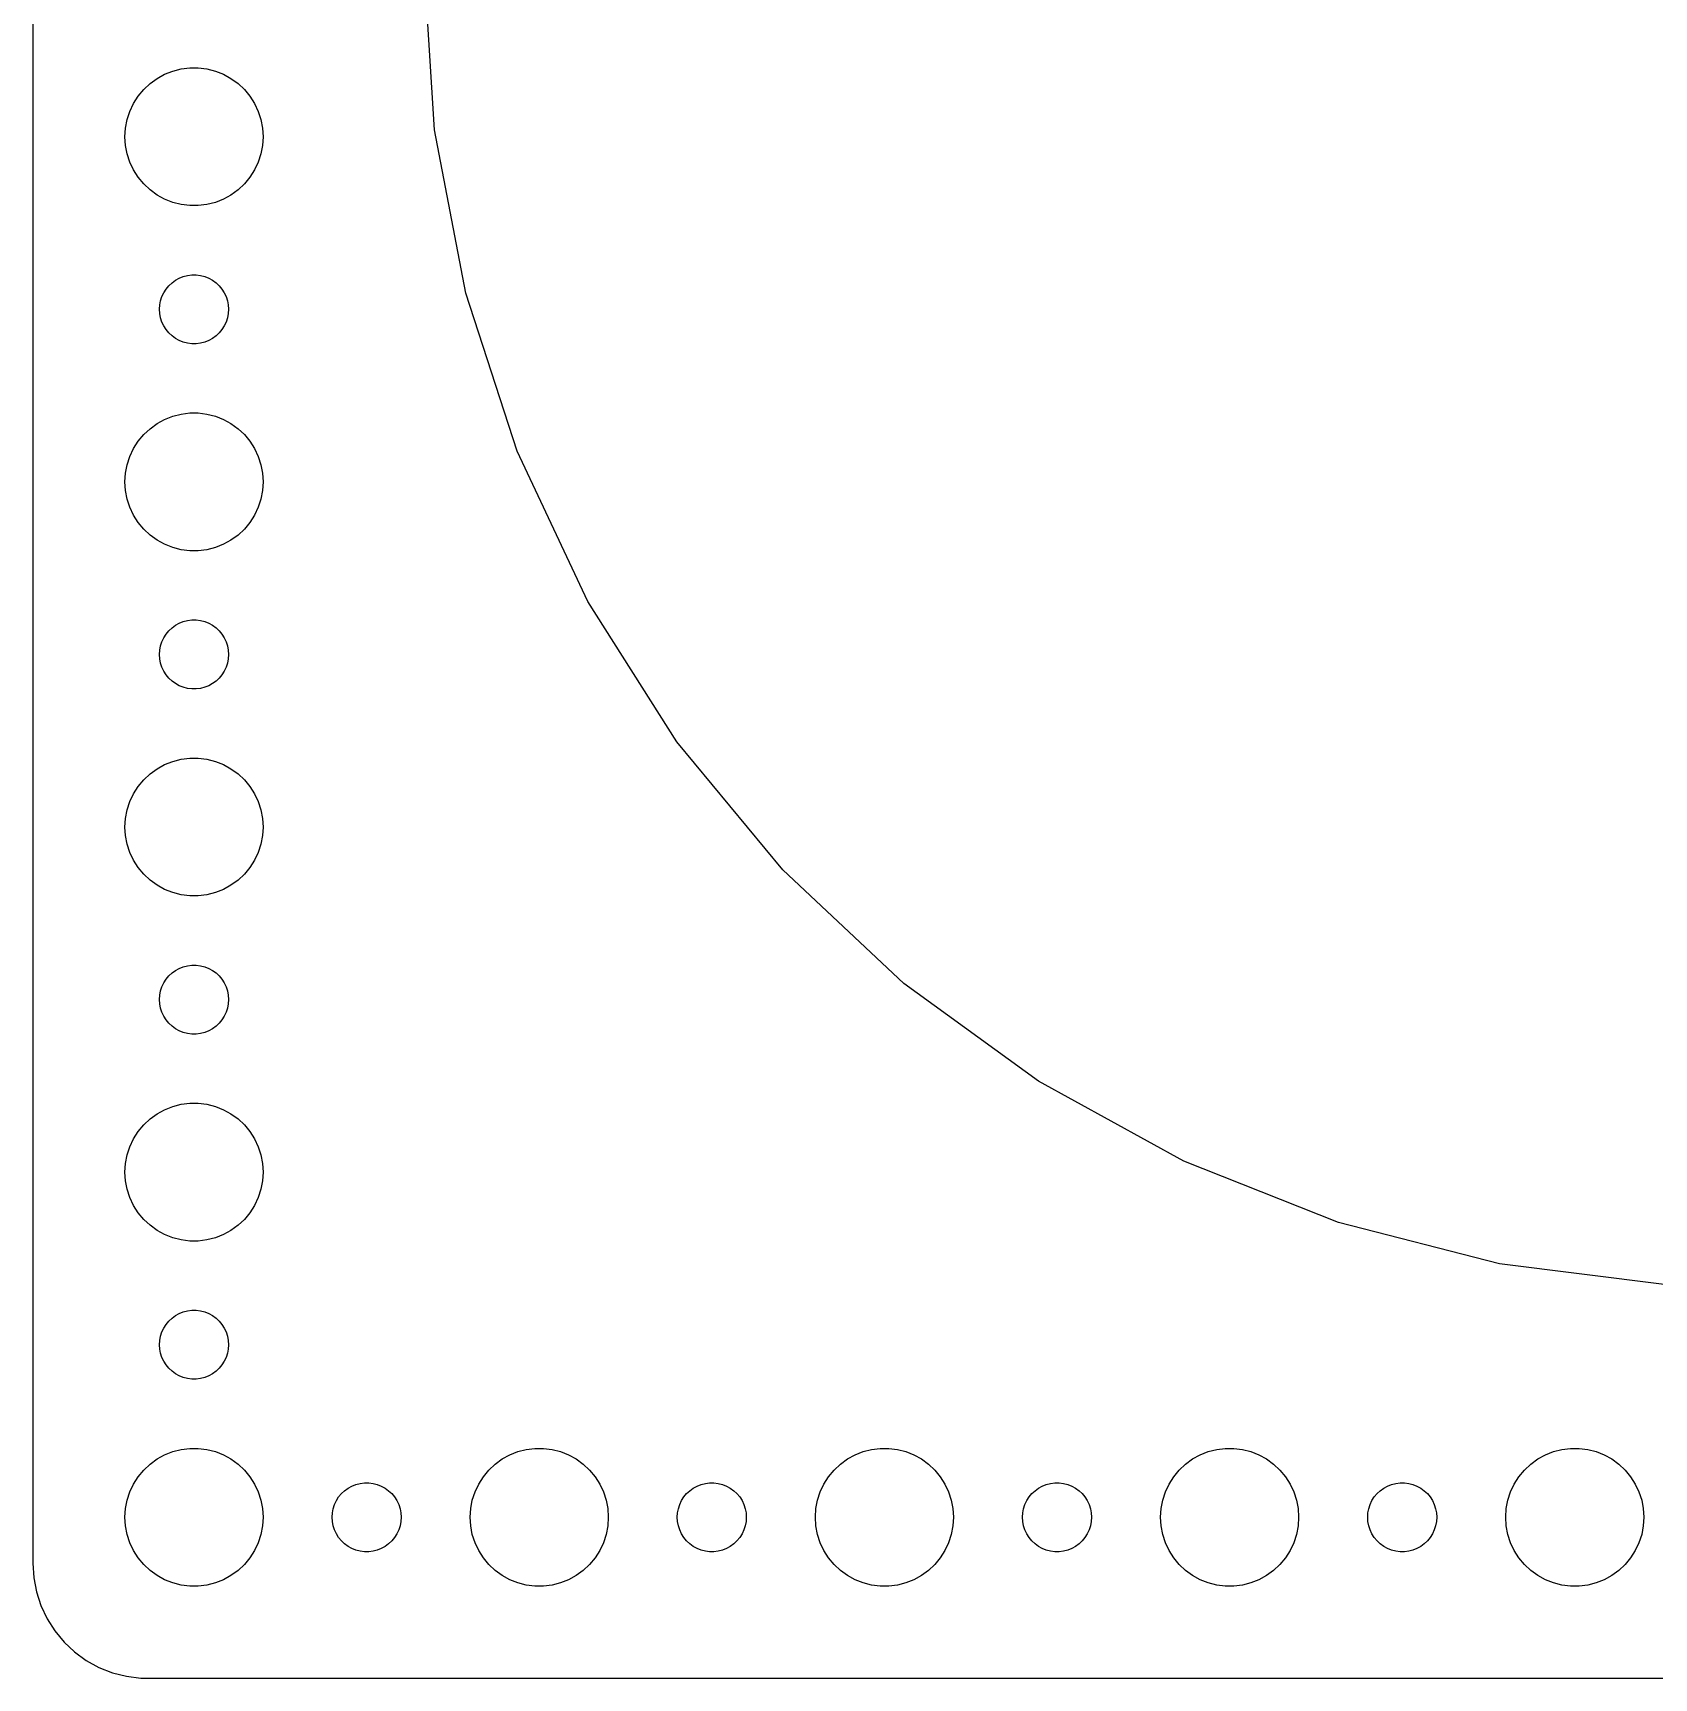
# Model space of a CAD drawing. Header units: metres. Extents: x -194 to 194, y -74 to 74.
# Drawn here: x -194.5 to -124.1, y -74.5 to -3 of the extents above; entities that cross this region are included whole.
import ezdxf

# ---------------------------------------------------------------- set-up
doc = ezdxf.new("R2010")
doc.units = ezdxf.units.M

msp = doc.modelspace()

# ---------------------------------------------------------------- linework, layer by layer
for p, q in [((-194.5, 69.5), (-194.5, -69.5)), ((-177.047, -7.20665), (-177.5, 0)), ((-189.412, -5.18845), (-189.107, -4.96701)), ((-189.107, -4.96701), (-188.777, -4.78551)), ((-188.777, -4.78551), (-188.427, -4.64682)), ((-188.427, -4.64682), (-188.062, -4.55313)), ((-188.062, -4.55313), (-187.688, -4.50591)), ((-187.688, -4.50591), (-187.312, -4.50591)), ((-187.312, -4.50591), (-186.938, -4.55313)), ((-186.938, -4.55313), (-186.573, -4.64682)), ((-186.573, -4.64682), (-186.223, -4.78551)), ((-186.223, -4.78551), (-185.893, -4.96701)), ((-185.893, -4.96701), (-185.588, -5.18845)), ((-189.927, -5.73663), (-189.687, -5.44635)), ((-189.687, -5.44635), (-189.412, -5.18845)), ((-185.588, -5.18845), (-185.313, -5.44635)), ((-185.313, -5.44635), (-185.073, -5.73663)), ((-190.406, -6.75392), (-190.289, -6.39561)), ((-190.289, -6.39561), (-190.129, -6.05473)), ((-190.129, -6.05473), (-189.927, -5.73663)), ((-185.073, -5.73663), (-184.871, -6.05473)), ((-184.871, -6.05473), (-184.711, -6.39561)), ((-184.711, -6.39561), (-184.594, -6.75392)), ((-190.5, -7.5), (-190.476, -7.12399)), ((-190.476, -7.12399), (-190.406, -6.75392)), ((-184.594, -6.75392), (-184.524, -7.12399)), ((-184.524, -7.12399), (-184.5, -7.5)), ((-190.476, -7.87599), (-190.5, -7.5)), ((-184.5, -7.5), (-184.524, -7.87599)), ((-175.694, -14.2997), (-177.047, -7.20665)), ((-190.406, -8.24606), (-190.476, -7.87599)), ((-190.289, -8.60437), (-190.406, -8.24606)), ((-184.594, -8.24606), (-184.711, -8.60437)), ((-184.524, -7.87599), (-184.594, -8.24606)), ((-190.129, -8.94525), (-190.289, -8.60437)), ((-189.927, -9.26335), (-190.129, -8.94525)), ((-189.687, -9.55363), (-189.927, -9.26335)), ((-185.073, -9.26335), (-185.313, -9.55363)), ((-184.871, -8.94525), (-185.073, -9.26335)), ((-184.711, -8.60437), (-184.871, -8.94525)), ((-189.412, -9.81154), (-189.687, -9.55363)), ((-189.107, -10.033), (-189.412, -9.81154)), ((-185.588, -9.81154), (-185.893, -10.033)), ((-185.313, -9.55363), (-185.588, -9.81154)), ((-188.777, -10.2145), (-189.107, -10.033)), ((-188.427, -10.3532), (-188.777, -10.2145)), ((-188.062, -10.4469), (-188.427, -10.3532)), ((-187.688, -10.4941), (-188.062, -10.4469)), ((-187.312, -10.4941), (-187.688, -10.4941)), ((-186.938, -10.4469), (-187.312, -10.4941)), ((-186.573, -10.3532), (-186.938, -10.4469)), ((-186.223, -10.2145), (-186.573, -10.3532)), ((-185.893, -10.033), (-186.223, -10.2145)), ((-188.139, -13.6427), (-187.964, -13.5734)), ((-187.964, -13.5734), (-187.781, -13.5266)), ((-187.781, -13.5266), (-187.594, -13.5029)), ((-187.594, -13.5029), (-187.406, -13.5029)), ((-187.406, -13.5029), (-187.219, -13.5266)), ((-187.219, -13.5266), (-187.036, -13.5734)), ((-187.036, -13.5734), (-186.861, -13.6427)), ((-188.895, -14.4478), (-188.814, -14.2774)), ((-188.814, -14.2774), (-188.714, -14.1183)), ((-188.714, -14.1183), (-188.593, -13.9732)), ((-188.593, -13.9732), (-188.456, -13.8442)), ((-188.456, -13.8442), (-188.304, -13.7335)), ((-188.304, -13.7335), (-188.139, -13.6427)), ((-186.861, -13.6427), (-186.696, -13.7335)), ((-186.696, -13.7335), (-186.544, -13.8442)), ((-186.544, -13.8442), (-186.407, -13.9732)), ((-186.407, -13.9732), (-186.286, -14.1183)), ((-186.286, -14.1183), (-186.186, -14.2774)), ((-186.186, -14.2774), (-186.105, -14.4478)), ((-173.462, -21.1672), (-175.694, -14.2997)), ((-189, -15), (-188.988, -14.812)), ((-188.988, -15.188), (-189, -15)), ((-188.988, -14.812), (-188.953, -14.627)), ((-188.953, -14.627), (-188.895, -14.4478)), ((-186.105, -14.4478), (-186.047, -14.627)), ((-186.047, -14.627), (-186.012, -14.812)), ((-186.012, -14.812), (-186, -15)), ((-186, -15), (-186.012, -15.188)), ((-188.953, -15.373), (-188.988, -15.188)), ((-188.895, -15.5522), (-188.953, -15.373)), ((-188.814, -15.7226), (-188.895, -15.5522)), ((-188.714, -15.8817), (-188.814, -15.7226)), ((-186.186, -15.7226), (-186.286, -15.8817)), ((-186.105, -15.5522), (-186.186, -15.7226)), ((-186.047, -15.373), (-186.105, -15.5522)), ((-186.012, -15.188), (-186.047, -15.373)), ((-188.593, -16.0268), (-188.714, -15.8817)), ((-188.456, -16.1558), (-188.593, -16.0268)), ((-188.304, -16.2665), (-188.456, -16.1558)), ((-188.139, -16.3572), (-188.304, -16.2665)), ((-187.964, -16.4266), (-188.139, -16.3572)), ((-187.781, -16.4734), (-187.964, -16.4266)), ((-187.036, -16.4266), (-187.219, -16.4734)), ((-186.861, -16.3572), (-187.036, -16.4266)), ((-186.696, -16.2665), (-186.861, -16.3572)), ((-186.544, -16.1558), (-186.696, -16.2665)), ((-186.407, -16.0268), (-186.544, -16.1558)), ((-186.286, -15.8817), (-186.407, -16.0268)), ((-187.594, -16.497), (-187.781, -16.4734)), ((-187.406, -16.497), (-187.594, -16.497)), ((-187.219, -16.4734), (-187.406, -16.497)), ((-189.412, -20.1884), (-189.107, -19.967)), ((-189.107, -19.967), (-188.777, -19.7855)), ((-188.777, -19.7855), (-188.427, -19.6468)), ((-188.427, -19.6468), (-188.062, -19.5531)), ((-188.062, -19.5531), (-187.688, -19.5059)), ((-187.688, -19.5059), (-187.312, -19.5059)), ((-187.312, -19.5059), (-186.938, -19.5531)), ((-186.938, -19.5531), (-186.573, -19.6468)), ((-186.573, -19.6468), (-186.223, -19.7855)), ((-186.223, -19.7855), (-185.893, -19.967)), ((-185.893, -19.967), (-185.588, -20.1884)), ((-189.927, -20.7366), (-189.687, -20.4464)), ((-189.687, -20.4464), (-189.412, -20.1884)), ((-185.588, -20.1884), (-185.313, -20.4464)), ((-185.313, -20.4464), (-185.073, -20.7366)), ((-190.406, -21.7539), (-190.289, -21.3956)), ((-190.289, -21.3956), (-190.129, -21.0547)), ((-190.129, -21.0547), (-189.927, -20.7366)), ((-185.073, -20.7366), (-184.871, -21.0547)), ((-184.871, -21.0547), (-184.711, -21.3956)), ((-184.711, -21.3956), (-184.594, -21.7539)), ((-170.388, -27.7008), (-173.462, -21.1672)), ((-190.5, -22.5), (-190.476, -22.124)), ((-190.476, -22.124), (-190.406, -21.7539)), ((-184.594, -21.7539), (-184.524, -22.124)), ((-184.524, -22.124), (-184.5, -22.5)), ((-190.476, -22.876), (-190.5, -22.5)), ((-190.406, -23.2461), (-190.476, -22.876)), ((-184.524, -22.876), (-184.594, -23.2461)), ((-184.5, -22.5), (-184.524, -22.876)), ((-190.289, -23.6044), (-190.406, -23.2461)), ((-184.594, -23.2461), (-184.711, -23.6044)), ((-190.129, -23.9453), (-190.289, -23.6044)), ((-189.927, -24.2634), (-190.129, -23.9453)), ((-189.687, -24.5536), (-189.927, -24.2634)), ((-185.073, -24.2634), (-185.313, -24.5536)), ((-184.871, -23.9453), (-185.073, -24.2634)), ((-184.711, -23.6044), (-184.871, -23.9453)), ((-189.412, -24.8115), (-189.687, -24.5536)), ((-189.107, -25.033), (-189.412, -24.8115)), ((-185.588, -24.8115), (-185.893, -25.033)), ((-185.313, -24.5536), (-185.588, -24.8115)), ((-188.777, -25.2145), (-189.107, -25.033)), ((-188.427, -25.3532), (-188.777, -25.2145)), ((-188.062, -25.4469), (-188.427, -25.3532)), ((-187.688, -25.4941), (-188.062, -25.4469)), ((-187.312, -25.4941), (-187.688, -25.4941)), ((-186.938, -25.4469), (-187.312, -25.4941)), ((-186.573, -25.3532), (-186.938, -25.4469)), ((-186.223, -25.2145), (-186.573, -25.3532)), ((-185.893, -25.033), (-186.223, -25.2145)), ((-166.518, -33.7977), (-170.388, -27.7008)), ((-188.139, -28.6427), (-187.964, -28.5734)), ((-187.964, -28.5734), (-187.781, -28.5266)), ((-187.781, -28.5266), (-187.594, -28.503)), ((-187.594, -28.503), (-187.406, -28.503)), ((-187.406, -28.503), (-187.219, -28.5266)), ((-187.219, -28.5266), (-187.036, -28.5734)), ((-187.036, -28.5734), (-186.861, -28.6427)), ((-188.895, -29.4478), (-188.814, -29.2774)), ((-188.814, -29.2774), (-188.714, -29.1183)), ((-188.714, -29.1183), (-188.593, -28.9732)), ((-188.593, -28.9732), (-188.456, -28.8442)), ((-188.456, -28.8442), (-188.304, -28.7335)), ((-188.304, -28.7335), (-188.139, -28.6427)), ((-186.861, -28.6427), (-186.696, -28.7335)), ((-186.696, -28.7335), (-186.544, -28.8442)), ((-186.544, -28.8442), (-186.407, -28.9732)), ((-186.407, -28.9732), (-186.286, -29.1183)), ((-186.286, -29.1183), (-186.186, -29.2774)), ((-186.186, -29.2774), (-186.105, -29.4478)), ((-189, -30), (-188.988, -29.812)), ((-188.988, -30.188), (-189, -30)), ((-188.988, -29.812), (-188.953, -29.627)), ((-188.953, -29.627), (-188.895, -29.4478)), ((-186.105, -29.4478), (-186.047, -29.627)), ((-186.047, -29.627), (-186.012, -29.812)), ((-186.012, -29.812), (-186, -30)), ((-186, -30), (-186.012, -30.188)), ((-188.953, -30.373), (-188.988, -30.188)), ((-188.895, -30.5522), (-188.953, -30.373)), ((-188.814, -30.7226), (-188.895, -30.5522)), ((-188.714, -30.8817), (-188.814, -30.7226)), ((-186.186, -30.7226), (-186.286, -30.8817)), ((-186.105, -30.5522), (-186.186, -30.7226)), ((-186.047, -30.373), (-186.105, -30.5522)), ((-186.012, -30.188), (-186.047, -30.373)), ((-188.593, -31.0268), (-188.714, -30.8817)), ((-188.456, -31.1558), (-188.593, -31.0268)), ((-188.304, -31.2665), (-188.456, -31.1558)), ((-188.139, -31.3572), (-188.304, -31.2665)), ((-187.964, -31.4266), (-188.139, -31.3572)), ((-187.781, -31.4734), (-187.964, -31.4266)), ((-187.036, -31.4266), (-187.219, -31.4734)), ((-186.861, -31.3572), (-187.036, -31.4266)), ((-186.696, -31.2665), (-186.861, -31.3572)), ((-186.544, -31.1558), (-186.696, -31.2665)), ((-186.407, -31.0268), (-186.544, -31.1558)), ((-186.286, -30.8817), (-186.407, -31.0268)), ((-187.594, -31.497), (-187.781, -31.4734)), ((-187.406, -31.497), (-187.594, -31.497)), ((-187.219, -31.4734), (-187.406, -31.497)), ((-161.916, -39.3615), (-166.518, -33.7977)), ((-189.412, -35.1885), (-189.107, -34.967)), ((-189.107, -34.967), (-188.777, -34.7855)), ((-188.777, -34.7855), (-188.427, -34.6468)), ((-188.427, -34.6468), (-188.062, -34.5531)), ((-188.062, -34.5531), (-187.688, -34.5059)), ((-187.688, -34.5059), (-187.312, -34.5059)), ((-187.312, -34.5059), (-186.938, -34.5531)), ((-186.938, -34.5531), (-186.573, -34.6468)), ((-186.573, -34.6468), (-186.223, -34.7855)), ((-186.223, -34.7855), (-185.893, -34.967)), ((-185.893, -34.967), (-185.588, -35.1885)), ((-190.129, -36.0547), (-189.927, -35.7366)), ((-189.927, -35.7366), (-189.687, -35.4464)), ((-189.687, -35.4464), (-189.412, -35.1885)), ((-185.588, -35.1885), (-185.313, -35.4464)), ((-185.313, -35.4464), (-185.073, -35.7366)), ((-185.073, -35.7366), (-184.871, -36.0547)), ((-190.406, -36.7539), (-190.289, -36.3956)), ((-190.289, -36.3956), (-190.129, -36.0547)), ((-184.871, -36.0547), (-184.711, -36.3956)), ((-184.711, -36.3956), (-184.594, -36.7539)), ((-190.5, -37.5), (-190.476, -37.124)), ((-190.476, -37.124), (-190.406, -36.7539)), ((-184.594, -36.7539), (-184.524, -37.124)), ((-184.524, -37.124), (-184.5, -37.5)), ((-190.476, -37.876), (-190.5, -37.5)), ((-190.406, -38.2461), (-190.476, -37.876)), ((-184.524, -37.876), (-184.594, -38.2461)), ((-184.5, -37.5), (-184.524, -37.876)), ((-190.289, -38.6044), (-190.406, -38.2461)), ((-190.129, -38.9453), (-190.289, -38.6044)), ((-184.711, -38.6044), (-184.871, -38.9453)), ((-184.594, -38.2461), (-184.711, -38.6044)), ((-189.927, -39.2634), (-190.129, -38.9453)), ((-189.687, -39.5536), (-189.927, -39.2634)), ((-185.073, -39.2634), (-185.313, -39.5536)), ((-184.871, -38.9453), (-185.073, -39.2634)), ((-189.412, -39.8115), (-189.687, -39.5536)), ((-189.107, -40.033), (-189.412, -39.8115)), ((-188.777, -40.2145), (-189.107, -40.033)), ((-185.893, -40.033), (-186.223, -40.2145)), ((-185.588, -39.8115), (-185.893, -40.033)), ((-185.313, -39.5536), (-185.588, -39.8115)), ((-156.652, -44.3045), (-161.916, -39.3615)), ((-188.427, -40.3532), (-188.777, -40.2145)), ((-188.062, -40.4469), (-188.427, -40.3532)), ((-187.688, -40.4941), (-188.062, -40.4469)), ((-187.312, -40.4941), (-187.688, -40.4941)), ((-186.938, -40.4469), (-187.312, -40.4941)), ((-186.573, -40.3532), (-186.938, -40.4469)), ((-186.223, -40.2145), (-186.573, -40.3532)), ((-188.139, -43.6428), (-187.964, -43.5734)), ((-187.964, -43.5734), (-187.781, -43.5266)), ((-187.781, -43.5266), (-187.594, -43.503)), ((-187.594, -43.503), (-187.406, -43.503)), ((-187.406, -43.503), (-187.219, -43.5266)), ((-187.219, -43.5266), (-187.036, -43.5734)), ((-187.036, -43.5734), (-186.861, -43.6428)), ((-188.895, -44.4478), (-188.814, -44.2774)), ((-188.814, -44.2774), (-188.714, -44.1183)), ((-188.714, -44.1183), (-188.593, -43.9732)), ((-188.593, -43.9732), (-188.456, -43.8442)), ((-188.456, -43.8442), (-188.304, -43.7335)), ((-188.304, -43.7335), (-188.139, -43.6428)), ((-186.861, -43.6428), (-186.696, -43.7335)), ((-186.696, -43.7335), (-186.544, -43.8442)), ((-186.544, -43.8442), (-186.407, -43.9732)), ((-186.407, -43.9732), (-186.286, -44.1183)), ((-186.286, -44.1183), (-186.186, -44.2774)), ((-186.186, -44.2774), (-186.105, -44.4478)), ((-150.81, -48.5488), (-156.652, -44.3045)), ((-189, -45), (-188.988, -44.812)), ((-188.988, -45.188), (-189, -45)), ((-188.988, -44.812), (-188.953, -44.627)), ((-188.953, -44.627), (-188.895, -44.4478)), ((-186.105, -44.4478), (-186.047, -44.627)), ((-186.047, -44.627), (-186.012, -44.812)), ((-186.012, -44.812), (-186, -45)), ((-186, -45), (-186.012, -45.188)), ((-188.953, -45.373), (-188.988, -45.188)), ((-188.895, -45.5522), (-188.953, -45.373)), ((-188.814, -45.7226), (-188.895, -45.5522)), ((-188.714, -45.8817), (-188.814, -45.7226)), ((-186.186, -45.7226), (-186.286, -45.8817)), ((-186.105, -45.5522), (-186.186, -45.7226)), ((-186.047, -45.373), (-186.105, -45.5522)), ((-186.012, -45.188), (-186.047, -45.373)), ((-188.593, -46.0268), (-188.714, -45.8817)), ((-188.456, -46.1558), (-188.593, -46.0268)), ((-188.304, -46.2665), (-188.456, -46.1558)), ((-188.139, -46.3572), (-188.304, -46.2665)), ((-187.964, -46.4266), (-188.139, -46.3572)), ((-187.781, -46.4734), (-187.964, -46.4266)), ((-187.594, -46.497), (-187.781, -46.4734)), ((-187.219, -46.4734), (-187.406, -46.497)), ((-187.036, -46.4266), (-187.219, -46.4734)), ((-186.861, -46.3572), (-187.036, -46.4266)), ((-186.696, -46.2665), (-186.861, -46.3572)), ((-186.544, -46.1558), (-186.696, -46.2665)), ((-186.407, -46.0268), (-186.544, -46.1558)), ((-186.286, -45.8817), (-186.407, -46.0268)), ((-187.406, -46.497), (-187.594, -46.497)), ((-144.482, -52.0276), (-150.81, -48.5488)), ((-189.412, -50.1885), (-189.107, -49.967)), ((-189.107, -49.967), (-188.777, -49.7855)), ((-188.777, -49.7855), (-188.427, -49.6468)), ((-188.427, -49.6468), (-188.062, -49.5531)), ((-188.062, -49.5531), (-187.688, -49.5059)), ((-187.688, -49.5059), (-187.312, -49.5059)), ((-187.312, -49.5059), (-186.938, -49.5531)), ((-186.938, -49.5531), (-186.573, -49.6468)), ((-186.573, -49.6468), (-186.223, -49.7855)), ((-186.223, -49.7855), (-185.893, -49.967)), ((-185.893, -49.967), (-185.588, -50.1885)), ((-190.129, -51.0547), (-189.927, -50.7366)), ((-189.927, -50.7366), (-189.687, -50.4464)), ((-189.687, -50.4464), (-189.412, -50.1885)), ((-185.588, -50.1885), (-185.313, -50.4464)), ((-185.313, -50.4464), (-185.073, -50.7366)), ((-185.073, -50.7366), (-184.871, -51.0547)), ((-190.406, -51.7539), (-190.289, -51.3956)), ((-190.289, -51.3956), (-190.129, -51.0547)), ((-184.871, -51.0547), (-184.711, -51.3956)), ((-184.711, -51.3956), (-184.594, -51.7539)), ((-190.5, -52.5), (-190.476, -52.124)), ((-190.476, -52.124), (-190.406, -51.7539)), ((-184.594, -51.7539), (-184.524, -52.124)), ((-184.524, -52.124), (-184.5, -52.5)), ((-137.768, -54.6857), (-144.482, -52.0276)), ((-190.476, -52.876), (-190.5, -52.5)), ((-190.406, -53.2461), (-190.476, -52.876)), ((-184.524, -52.876), (-184.594, -53.2461)), ((-184.5, -52.5), (-184.524, -52.876)), ((-190.289, -53.6044), (-190.406, -53.2461)), ((-190.129, -53.9453), (-190.289, -53.6044)), ((-184.711, -53.6044), (-184.871, -53.9453)), ((-184.594, -53.2461), (-184.711, -53.6044)), ((-189.927, -54.2634), (-190.129, -53.9453)), ((-189.687, -54.5536), (-189.927, -54.2634)), ((-185.073, -54.2634), (-185.313, -54.5536)), ((-184.871, -53.9453), (-185.073, -54.2634)), ((-189.412, -54.8115), (-189.687, -54.5536)), ((-189.107, -55.033), (-189.412, -54.8115)), ((-188.777, -55.2145), (-189.107, -55.033)), ((-185.893, -55.033), (-186.223, -55.2145)), ((-185.588, -54.8115), (-185.893, -55.033)), ((-185.313, -54.5536), (-185.588, -54.8115)), ((-130.774, -56.4815), (-137.768, -54.6857)), ((-188.427, -55.3532), (-188.777, -55.2145)), ((-188.062, -55.4469), (-188.427, -55.3532)), ((-187.688, -55.4941), (-188.062, -55.4469)), ((-187.312, -55.4941), (-187.688, -55.4941)), ((-186.938, -55.4469), (-187.312, -55.4941)), ((-186.573, -55.3532), (-186.938, -55.4469)), ((-186.223, -55.2145), (-186.573, -55.3532)), ((-123.61, -57.3865), (-130.774, -56.4815)), ((-188.139, -58.6428), (-187.964, -58.5734)), ((-187.964, -58.5734), (-187.781, -58.5266)), ((-187.781, -58.5266), (-187.594, -58.503)), ((-187.594, -58.503), (-187.406, -58.503)), ((-187.406, -58.503), (-187.219, -58.5266)), ((-187.219, -58.5266), (-187.036, -58.5734)), ((-187.036, -58.5734), (-186.861, -58.6428)), ((-188.895, -59.4478), (-188.814, -59.2774)), ((-188.814, -59.2774), (-188.714, -59.1183)), ((-188.714, -59.1183), (-188.593, -58.9732)), ((-188.593, -58.9732), (-188.456, -58.8442)), ((-188.456, -58.8442), (-188.304, -58.7335)), ((-188.304, -58.7335), (-188.139, -58.6428)), ((-186.861, -58.6428), (-186.696, -58.7335)), ((-186.696, -58.7335), (-186.544, -58.8442)), ((-186.544, -58.8442), (-186.407, -58.9732)), ((-186.407, -58.9732), (-186.286, -59.1183)), ((-186.286, -59.1183), (-186.186, -59.2774)), ((-186.186, -59.2774), (-186.105, -59.4478)), ((-189, -60), (-188.988, -59.812)), ((-188.988, -60.188), (-189, -60)), ((-188.988, -59.812), (-188.953, -59.627)), ((-188.953, -59.627), (-188.895, -59.4478)), ((-186.105, -59.4478), (-186.047, -59.627)), ((-186.047, -59.627), (-186.012, -59.812)), ((-186.012, -59.812), (-186, -60)), ((-186, -60), (-186.012, -60.188)), ((-188.953, -60.373), (-188.988, -60.188)), ((-188.895, -60.5522), (-188.953, -60.373)), ((-188.814, -60.7226), (-188.895, -60.5522)), ((-188.714, -60.8817), (-188.814, -60.7226)), ((-186.186, -60.7226), (-186.286, -60.8817)), ((-186.105, -60.5522), (-186.186, -60.7226)), ((-186.047, -60.373), (-186.105, -60.5522)), ((-186.012, -60.188), (-186.047, -60.373)), ((-188.593, -61.0268), (-188.714, -60.8817)), ((-188.456, -61.1558), (-188.593, -61.0268)), ((-188.304, -61.2665), (-188.456, -61.1558)), ((-188.139, -61.3572), (-188.304, -61.2665)), ((-187.964, -61.4266), (-188.139, -61.3572)), ((-187.781, -61.4734), (-187.964, -61.4266)), ((-187.594, -61.497), (-187.781, -61.4734)), ((-187.219, -61.4734), (-187.406, -61.497)), ((-187.036, -61.4266), (-187.219, -61.4734)), ((-186.861, -61.3572), (-187.036, -61.4266)), ((-186.696, -61.2665), (-186.861, -61.3572)), ((-186.544, -61.1558), (-186.696, -61.2665)), ((-186.407, -61.0268), (-186.544, -61.1558)), ((-186.286, -60.8817), (-186.407, -61.0268)), ((-187.406, -61.497), (-187.594, -61.497)), ((-189.412, -65.1885), (-189.107, -64.967)), ((-189.107, -64.967), (-188.777, -64.7855)), ((-188.777, -64.7855), (-188.427, -64.6468)), ((-188.427, -64.6468), (-188.062, -64.5531)), ((-188.062, -64.5531), (-187.688, -64.5059)), ((-187.688, -64.5059), (-187.312, -64.5059)), ((-187.312, -64.5059), (-186.938, -64.5531)), ((-186.938, -64.5531), (-186.573, -64.6468)), ((-186.573, -64.6468), (-186.223, -64.7855)), ((-186.223, -64.7855), (-185.893, -64.967)), ((-185.893, -64.967), (-185.588, -65.1885)), ((-174.412, -65.1885), (-174.107, -64.967)), ((-174.107, -64.967), (-173.777, -64.7855)), ((-173.777, -64.7855), (-173.427, -64.6468)), ((-173.427, -64.6468), (-173.062, -64.5531)), ((-173.062, -64.5531), (-172.688, -64.5059)), ((-172.688, -64.5059), (-172.312, -64.5059)), ((-172.312, -64.5059), (-171.938, -64.5531)), ((-171.938, -64.5531), (-171.573, -64.6468)), ((-171.573, -64.6468), (-171.223, -64.7855)), ((-171.223, -64.7855), (-170.893, -64.967)), ((-170.893, -64.967), (-170.588, -65.1885)), ((-159.412, -65.1885), (-159.107, -64.967)), ((-159.107, -64.967), (-158.777, -64.7855)), ((-158.777, -64.7855), (-158.427, -64.6468)), ((-158.427, -64.6468), (-158.062, -64.5531)), ((-158.062, -64.5531), (-157.688, -64.5059)), ((-157.688, -64.5059), (-157.312, -64.5059)), ((-157.312, -64.5059), (-156.938, -64.5531)), ((-156.938, -64.5531), (-156.573, -64.6468)), ((-156.573, -64.6468), (-156.223, -64.7855)), ((-156.223, -64.7855), (-155.893, -64.967)), ((-155.893, -64.967), (-155.588, -65.1885)), ((-144.412, -65.1885), (-144.107, -64.967)), ((-144.107, -64.967), (-143.777, -64.7855)), ((-143.777, -64.7855), (-143.427, -64.6468)), ((-143.427, -64.6468), (-143.062, -64.5531)), ((-143.062, -64.5531), (-142.688, -64.5059)), ((-142.688, -64.5059), (-142.312, -64.5059)), ((-142.312, -64.5059), (-141.938, -64.5531)), ((-141.938, -64.5531), (-141.573, -64.6468)), ((-141.573, -64.6468), (-141.223, -64.7855)), ((-141.223, -64.7855), (-140.893, -64.967)), ((-140.893, -64.967), (-140.588, -65.1885)), ((-129.412, -65.1885), (-129.107, -64.967)), ((-129.107, -64.967), (-128.777, -64.7855)), ((-128.777, -64.7855), (-128.427, -64.6468)), ((-128.427, -64.6468), (-128.062, -64.5531)), ((-128.062, -64.5531), (-127.688, -64.5059)), ((-127.688, -64.5059), (-127.312, -64.5059)), ((-127.312, -64.5059), (-126.938, -64.5531)), ((-126.938, -64.5531), (-126.573, -64.6468)), ((-126.573, -64.6468), (-126.223, -64.7855)), ((-126.223, -64.7855), (-125.893, -64.967)), ((-125.893, -64.967), (-125.588, -65.1885)), ((-190.129, -66.0547), (-189.927, -65.7366)), ((-189.927, -65.7366), (-189.687, -65.4464)), ((-189.687, -65.4464), (-189.412, -65.1885)), ((-185.588, -65.1885), (-185.313, -65.4464)), ((-185.313, -65.4464), (-185.073, -65.7366)), ((-185.073, -65.7366), (-184.871, -66.0547)), ((-175.129, -66.0547), (-174.927, -65.7366)), ((-174.927, -65.7366), (-174.687, -65.4464)), ((-174.687, -65.4464), (-174.412, -65.1885)), ((-170.588, -65.1885), (-170.313, -65.4464)), ((-170.313, -65.4464), (-170.073, -65.7366)), ((-170.073, -65.7366), (-169.871, -66.0547)), ((-160.129, -66.0547), (-159.927, -65.7366)), ((-159.927, -65.7366), (-159.687, -65.4464)), ((-159.687, -65.4464), (-159.412, -65.1885)), ((-155.588, -65.1885), (-155.313, -65.4464)), ((-155.313, -65.4464), (-155.073, -65.7366)), ((-155.073, -65.7366), (-154.871, -66.0547)), ((-145.129, -66.0547), (-144.927, -65.7366)), ((-144.927, -65.7366), (-144.687, -65.4464)), ((-144.687, -65.4464), (-144.412, -65.1885)), ((-140.588, -65.1885), (-140.313, -65.4464)), ((-140.313, -65.4464), (-140.073, -65.7366)), ((-140.073, -65.7366), (-139.871, -66.0547)), ((-130.129, -66.0547), (-129.927, -65.7366)), ((-129.927, -65.7366), (-129.687, -65.4464)), ((-129.687, -65.4464), (-129.412, -65.1885)), ((-125.588, -65.1885), (-125.313, -65.4464)), ((-125.313, -65.4464), (-125.073, -65.7366)), ((-125.073, -65.7366), (-124.871, -66.0547)), ((-190.406, -66.7539), (-190.289, -66.3956)), ((-190.289, -66.3956), (-190.129, -66.0547)), ((-184.871, -66.0547), (-184.711, -66.3956)), ((-184.711, -66.3956), (-184.594, -66.7539)), ((-181.214, -66.6183), (-181.093, -66.4732)), ((-181.093, -66.4732), (-180.956, -66.3442)), ((-180.956, -66.3442), (-180.804, -66.2335)), ((-180.804, -66.2335), (-180.639, -66.1428)), ((-180.639, -66.1428), (-180.464, -66.0734)), ((-180.464, -66.0734), (-180.281, -66.0266)), ((-180.281, -66.0266), (-180.094, -66.003)), ((-180.094, -66.003), (-179.906, -66.003)), ((-179.906, -66.003), (-179.719, -66.0266)), ((-179.719, -66.0266), (-179.536, -66.0734)), ((-179.536, -66.0734), (-179.361, -66.1428)), ((-179.361, -66.1428), (-179.196, -66.2335)), ((-179.196, -66.2335), (-179.044, -66.3442)), ((-179.044, -66.3442), (-178.907, -66.4732)), ((-178.907, -66.4732), (-178.786, -66.6183)), ((-175.406, -66.7539), (-175.289, -66.3956)), ((-175.289, -66.3956), (-175.129, -66.0547)), ((-169.871, -66.0547), (-169.711, -66.3956)), ((-169.711, -66.3956), (-169.594, -66.7539)), ((-166.214, -66.6183), (-166.093, -66.4732)), ((-166.093, -66.4732), (-165.956, -66.3442)), ((-165.956, -66.3442), (-165.804, -66.2335)), ((-165.804, -66.2335), (-165.639, -66.1428)), ((-165.639, -66.1428), (-165.464, -66.0734)), ((-165.464, -66.0734), (-165.281, -66.0266)), ((-165.281, -66.0266), (-165.094, -66.003)), ((-165.094, -66.003), (-164.906, -66.003)), ((-164.906, -66.003), (-164.719, -66.0266)), ((-164.719, -66.0266), (-164.536, -66.0734)), ((-164.536, -66.0734), (-164.361, -66.1428)), ((-164.361, -66.1428), (-164.196, -66.2335)), ((-164.196, -66.2335), (-164.044, -66.3442)), ((-164.044, -66.3442), (-163.907, -66.4732)), ((-163.907, -66.4732), (-163.786, -66.6183)), ((-160.406, -66.7539), (-160.289, -66.3956)), ((-160.289, -66.3956), (-160.129, -66.0547)), ((-154.871, -66.0547), (-154.711, -66.3956)), ((-154.711, -66.3956), (-154.594, -66.7539)), ((-151.214, -66.6183), (-151.093, -66.4732)), ((-151.093, -66.4732), (-150.956, -66.3442)), ((-150.956, -66.3442), (-150.804, -66.2335)), ((-150.804, -66.2335), (-150.639, -66.1428)), ((-150.639, -66.1428), (-150.464, -66.0734)), ((-150.464, -66.0734), (-150.281, -66.0266)), ((-150.281, -66.0266), (-150.094, -66.003)), ((-150.094, -66.003), (-149.906, -66.003)), ((-149.906, -66.003), (-149.719, -66.0266)), ((-149.719, -66.0266), (-149.536, -66.0734)), ((-149.536, -66.0734), (-149.361, -66.1428)), ((-149.361, -66.1428), (-149.196, -66.2335)), ((-149.196, -66.2335), (-149.044, -66.3442)), ((-149.044, -66.3442), (-148.907, -66.4732)), ((-148.907, -66.4732), (-148.786, -66.6183)), ((-145.406, -66.7539), (-145.289, -66.3956)), ((-145.289, -66.3956), (-145.129, -66.0547)), ((-139.871, -66.0547), (-139.711, -66.3956)), ((-139.711, -66.3956), (-139.594, -66.7539)), ((-136.214, -66.6183), (-136.093, -66.4732)), ((-136.093, -66.4732), (-135.956, -66.3442)), ((-135.956, -66.3442), (-135.804, -66.2335)), ((-135.804, -66.2335), (-135.639, -66.1428)), ((-135.639, -66.1428), (-135.464, -66.0734)), ((-135.464, -66.0734), (-135.281, -66.0266)), ((-135.281, -66.0266), (-135.094, -66.003)), ((-135.094, -66.003), (-134.906, -66.003)), ((-134.906, -66.003), (-134.719, -66.0266)), ((-134.719, -66.0266), (-134.536, -66.0734)), ((-134.536, -66.0734), (-134.361, -66.1428)), ((-134.361, -66.1428), (-134.196, -66.2335)), ((-134.196, -66.2335), (-134.044, -66.3442)), ((-134.044, -66.3442), (-133.907, -66.4732)), ((-133.907, -66.4732), (-133.786, -66.6183)), ((-130.406, -66.7539), (-130.289, -66.3956)), ((-130.289, -66.3956), (-130.129, -66.0547)), ((-124.871, -66.0547), (-124.711, -66.3956)), ((-124.711, -66.3956), (-124.594, -66.7539)), ((-190.5, -67.5), (-190.476, -67.124)), ((-190.476, -67.124), (-190.406, -66.7539)), ((-184.594, -66.7539), (-184.524, -67.124)), ((-184.524, -67.124), (-184.5, -67.5)), ((-181.488, -67.312), (-181.453, -67.127)), ((-181.453, -67.127), (-181.395, -66.9478)), ((-181.395, -66.9478), (-181.314, -66.7774)), ((-181.314, -66.7774), (-181.214, -66.6183)), ((-178.786, -66.6183), (-178.686, -66.7774)), ((-178.686, -66.7774), (-178.605, -66.9478)), ((-178.605, -66.9478), (-178.547, -67.127)), ((-178.547, -67.127), (-178.512, -67.312)), ((-175.5, -67.5), (-175.476, -67.124)), ((-175.476, -67.124), (-175.406, -66.7539)), ((-169.594, -66.7539), (-169.524, -67.124)), ((-169.524, -67.124), (-169.5, -67.5)), ((-166.488, -67.312), (-166.453, -67.127)), ((-166.453, -67.127), (-166.395, -66.9478)), ((-166.395, -66.9478), (-166.314, -66.7774)), ((-166.314, -66.7774), (-166.214, -66.6183)), ((-163.786, -66.6183), (-163.686, -66.7774)), ((-163.686, -66.7774), (-163.605, -66.9478)), ((-163.605, -66.9478), (-163.547, -67.127)), ((-163.547, -67.127), (-163.512, -67.312)), ((-160.5, -67.5), (-160.476, -67.124)), ((-160.476, -67.124), (-160.406, -66.7539)), ((-154.594, -66.7539), (-154.524, -67.124)), ((-154.524, -67.124), (-154.5, -67.5)), ((-151.488, -67.312), (-151.453, -67.127)), ((-151.453, -67.127), (-151.395, -66.9478)), ((-151.395, -66.9478), (-151.314, -66.7774)), ((-151.314, -66.7774), (-151.214, -66.6183)), ((-148.786, -66.6183), (-148.686, -66.7774)), ((-148.686, -66.7774), (-148.605, -66.9478)), ((-148.605, -66.9478), (-148.547, -67.127)), ((-148.547, -67.127), (-148.512, -67.312)), ((-145.5, -67.5), (-145.476, -67.124)), ((-145.476, -67.124), (-145.406, -66.7539)), ((-139.594, -66.7539), (-139.524, -67.124)), ((-139.524, -67.124), (-139.5, -67.5)), ((-136.488, -67.312), (-136.453, -67.127)), ((-136.453, -67.127), (-136.395, -66.9478)), ((-136.395, -66.9478), (-136.314, -66.7774)), ((-136.314, -66.7774), (-136.214, -66.6183)), ((-133.786, -66.6183), (-133.686, -66.7774)), ((-133.686, -66.7774), (-133.605, -66.9478)), ((-133.605, -66.9478), (-133.547, -67.127)), ((-133.547, -67.127), (-133.512, -67.312)), ((-130.5, -67.5), (-130.476, -67.124)), ((-130.476, -67.124), (-130.406, -66.7539)), ((-124.594, -66.7539), (-124.524, -67.124)), ((-124.524, -67.124), (-124.5, -67.5)), ((-190.476, -67.876), (-190.5, -67.5)), ((-190.406, -68.2461), (-190.476, -67.876)), ((-184.524, -67.876), (-184.594, -68.2461)), ((-184.5, -67.5), (-184.524, -67.876)), ((-181.5, -67.5), (-181.488, -67.312)), ((-181.488, -67.688), (-181.5, -67.5)), ((-181.453, -67.873), (-181.488, -67.688)), ((-181.395, -68.0522), (-181.453, -67.873)), ((-178.547, -67.873), (-178.605, -68.0522)), ((-178.512, -67.688), (-178.547, -67.873)), ((-178.512, -67.312), (-178.5, -67.5)), ((-178.5, -67.5), (-178.512, -67.688)), ((-175.476, -67.876), (-175.5, -67.5)), ((-175.406, -68.2461), (-175.476, -67.876)), ((-169.524, -67.876), (-169.594, -68.2461)), ((-169.5, -67.5), (-169.524, -67.876)), ((-166.5, -67.5), (-166.488, -67.312)), ((-166.488, -67.688), (-166.5, -67.5)), ((-166.453, -67.873), (-166.488, -67.688)), ((-166.395, -68.0522), (-166.453, -67.873)), ((-163.547, -67.873), (-163.605, -68.0522)), ((-163.512, -67.688), (-163.547, -67.873)), ((-163.512, -67.312), (-163.5, -67.5)), ((-163.5, -67.5), (-163.512, -67.688)), ((-160.476, -67.876), (-160.5, -67.5)), ((-160.406, -68.2461), (-160.476, -67.876)), ((-154.524, -67.876), (-154.594, -68.2461)), ((-154.5, -67.5), (-154.524, -67.876)), ((-151.5, -67.5), (-151.488, -67.312)), ((-151.488, -67.688), (-151.5, -67.5)), ((-151.453, -67.873), (-151.488, -67.688)), ((-151.395, -68.0522), (-151.453, -67.873)), ((-148.547, -67.873), (-148.605, -68.0522)), ((-148.512, -67.688), (-148.547, -67.873)), ((-148.512, -67.312), (-148.5, -67.5)), ((-148.5, -67.5), (-148.512, -67.688)), ((-145.476, -67.876), (-145.5, -67.5)), ((-145.406, -68.2461), (-145.476, -67.876)), ((-139.524, -67.876), (-139.594, -68.2461)), ((-139.5, -67.5), (-139.524, -67.876)), ((-136.5, -67.5), (-136.488, -67.312)), ((-136.488, -67.688), (-136.5, -67.5)), ((-136.453, -67.873), (-136.488, -67.688)), ((-136.395, -68.0522), (-136.453, -67.873)), ((-133.547, -67.873), (-133.605, -68.0522)), ((-133.512, -67.688), (-133.547, -67.873)), ((-133.512, -67.312), (-133.5, -67.5)), ((-133.5, -67.5), (-133.512, -67.688)), ((-130.476, -67.876), (-130.5, -67.5)), ((-130.406, -68.2461), (-130.476, -67.876)), ((-124.524, -67.876), (-124.594, -68.2461)), ((-124.5, -67.5), (-124.524, -67.876)), ((-190.289, -68.6044), (-190.406, -68.2461)), ((-190.129, -68.9453), (-190.289, -68.6044)), ((-184.711, -68.6044), (-184.871, -68.9453)), ((-184.594, -68.2461), (-184.711, -68.6044)), ((-181.314, -68.2226), (-181.395, -68.0522)), ((-181.214, -68.3817), (-181.314, -68.2226)), ((-181.093, -68.5268), (-181.214, -68.3817)), ((-180.956, -68.6558), (-181.093, -68.5268)), ((-178.907, -68.5268), (-179.044, -68.6558)), ((-178.786, -68.3817), (-178.907, -68.5268)), ((-178.686, -68.2226), (-178.786, -68.3817)), ((-178.605, -68.0522), (-178.686, -68.2226)), ((-175.289, -68.6044), (-175.406, -68.2461)), ((-175.129, -68.9453), (-175.289, -68.6044)), ((-169.711, -68.6044), (-169.871, -68.9453)), ((-169.594, -68.2461), (-169.711, -68.6044)), ((-166.314, -68.2226), (-166.395, -68.0522)), ((-166.214, -68.3817), (-166.314, -68.2226)), ((-166.093, -68.5268), (-166.214, -68.3817)), ((-165.956, -68.6558), (-166.093, -68.5268)), ((-163.907, -68.5268), (-164.044, -68.6558)), ((-163.786, -68.3817), (-163.907, -68.5268)), ((-163.686, -68.2226), (-163.786, -68.3817)), ((-163.605, -68.0522), (-163.686, -68.2226)), ((-160.289, -68.6044), (-160.406, -68.2461)), ((-160.129, -68.9453), (-160.289, -68.6044)), ((-154.711, -68.6044), (-154.871, -68.9453)), ((-154.594, -68.2461), (-154.711, -68.6044)), ((-151.314, -68.2226), (-151.395, -68.0522)), ((-151.214, -68.3817), (-151.314, -68.2226)), ((-151.093, -68.5268), (-151.214, -68.3817)), ((-150.956, -68.6558), (-151.093, -68.5268)), ((-148.907, -68.5268), (-149.044, -68.6558)), ((-148.786, -68.3817), (-148.907, -68.5268)), ((-148.686, -68.2226), (-148.786, -68.3817)), ((-148.605, -68.0522), (-148.686, -68.2226)), ((-145.289, -68.6044), (-145.406, -68.2461)), ((-145.129, -68.9453), (-145.289, -68.6044)), ((-139.711, -68.6044), (-139.871, -68.9453)), ((-139.594, -68.2461), (-139.711, -68.6044)), ((-136.314, -68.2226), (-136.395, -68.0522)), ((-136.214, -68.3817), (-136.314, -68.2226)), ((-136.093, -68.5268), (-136.214, -68.3817)), ((-135.956, -68.6558), (-136.093, -68.5268)), ((-133.907, -68.5268), (-134.044, -68.6558)), ((-133.786, -68.3817), (-133.907, -68.5268)), ((-133.686, -68.2226), (-133.786, -68.3817)), ((-133.605, -68.0522), (-133.686, -68.2226)), ((-130.289, -68.6044), (-130.406, -68.2461)), ((-130.129, -68.9453), (-130.289, -68.6044)), ((-124.711, -68.6044), (-124.871, -68.9453)), ((-124.594, -68.2461), (-124.711, -68.6044)), ((-189.927, -69.2634), (-190.129, -68.9453)), ((-189.687, -69.5536), (-189.927, -69.2634)), ((-185.073, -69.2634), (-185.313, -69.5536)), ((-184.871, -68.9453), (-185.073, -69.2634)), ((-180.804, -68.7665), (-180.956, -68.6558)), ((-180.639, -68.8572), (-180.804, -68.7665)), ((-180.464, -68.9266), (-180.639, -68.8572)), ((-180.281, -68.9734), (-180.464, -68.9266)), ((-180.094, -68.997), (-180.281, -68.9734)), ((-179.906, -68.997), (-180.094, -68.997)), ((-179.719, -68.9734), (-179.906, -68.997)), ((-179.536, -68.9266), (-179.719, -68.9734)), ((-179.361, -68.8572), (-179.536, -68.9266)), ((-179.196, -68.7665), (-179.361, -68.8572)), ((-179.044, -68.6558), (-179.196, -68.7665)), ((-174.927, -69.2634), (-175.129, -68.9453)), ((-174.687, -69.5536), (-174.927, -69.2634)), ((-170.073, -69.2634), (-170.313, -69.5536)), ((-169.871, -68.9453), (-170.073, -69.2634)), ((-165.804, -68.7665), (-165.956, -68.6558)), ((-165.639, -68.8572), (-165.804, -68.7665)), ((-165.464, -68.9266), (-165.639, -68.8572)), ((-165.281, -68.9734), (-165.464, -68.9266)), ((-165.094, -68.997), (-165.281, -68.9734)), ((-164.906, -68.997), (-165.094, -68.997)), ((-164.719, -68.9734), (-164.906, -68.997)), ((-164.536, -68.9266), (-164.719, -68.9734)), ((-164.361, -68.8572), (-164.536, -68.9266)), ((-164.196, -68.7665), (-164.361, -68.8572)), ((-164.044, -68.6558), (-164.196, -68.7665)), ((-159.927, -69.2634), (-160.129, -68.9453)), ((-159.687, -69.5536), (-159.927, -69.2634)), ((-155.073, -69.2634), (-155.313, -69.5536)), ((-154.871, -68.9453), (-155.073, -69.2634)), ((-150.804, -68.7665), (-150.956, -68.6558)), ((-150.639, -68.8572), (-150.804, -68.7665)), ((-150.464, -68.9266), (-150.639, -68.8572)), ((-150.281, -68.9734), (-150.464, -68.9266)), ((-150.094, -68.997), (-150.281, -68.9734)), ((-149.906, -68.997), (-150.094, -68.997)), ((-149.719, -68.9734), (-149.906, -68.997)), ((-149.536, -68.9266), (-149.719, -68.9734)), ((-149.361, -68.8572), (-149.536, -68.9266)), ((-149.196, -68.7665), (-149.361, -68.8572)), ((-149.044, -68.6558), (-149.196, -68.7665)), ((-144.927, -69.2634), (-145.129, -68.9453)), ((-144.687, -69.5536), (-144.927, -69.2634)), ((-140.073, -69.2634), (-140.313, -69.5536)), ((-139.871, -68.9453), (-140.073, -69.2634)), ((-135.804, -68.7665), (-135.956, -68.6558)), ((-135.639, -68.8572), (-135.804, -68.7665)), ((-135.464, -68.9266), (-135.639, -68.8572)), ((-135.281, -68.9734), (-135.464, -68.9266)), ((-135.094, -68.997), (-135.281, -68.9734)), ((-134.906, -68.997), (-135.094, -68.997)), ((-134.719, -68.9734), (-134.906, -68.997)), ((-134.536, -68.9266), (-134.719, -68.9734)), ((-134.361, -68.8572), (-134.536, -68.9266)), ((-134.196, -68.7665), (-134.361, -68.8572)), ((-134.044, -68.6558), (-134.196, -68.7665)), ((-129.927, -69.2634), (-130.129, -68.9453)), ((-129.687, -69.5536), (-129.927, -69.2634)), ((-125.073, -69.2634), (-125.313, -69.5536)), ((-124.871, -68.9453), (-125.073, -69.2634)), ((-194.5, -69.5), (-194.461, -70.1267)), ((-189.412, -69.8115), (-189.687, -69.5536)), ((-189.107, -70.033), (-189.412, -69.8115)), ((-188.777, -70.2145), (-189.107, -70.033)), ((-185.893, -70.033), (-186.223, -70.2145)), ((-185.588, -69.8115), (-185.893, -70.033)), ((-185.313, -69.5536), (-185.588, -69.8115)), ((-174.412, -69.8115), (-174.687, -69.5536)), ((-174.107, -70.033), (-174.412, -69.8115)), ((-173.777, -70.2145), (-174.107, -70.033)), ((-170.893, -70.033), (-171.223, -70.2145)), ((-170.588, -69.8115), (-170.893, -70.033)), ((-170.313, -69.5536), (-170.588, -69.8115)), ((-159.412, -69.8115), (-159.687, -69.5536)), ((-159.107, -70.033), (-159.412, -69.8115)), ((-158.777, -70.2145), (-159.107, -70.033)), ((-155.893, -70.033), (-156.223, -70.2145)), ((-155.588, -69.8115), (-155.893, -70.033)), ((-155.313, -69.5536), (-155.588, -69.8115)), ((-144.412, -69.8115), (-144.687, -69.5536)), ((-144.107, -70.033), (-144.412, -69.8115)), ((-143.777, -70.2145), (-144.107, -70.033)), ((-140.893, -70.033), (-141.223, -70.2145)), ((-140.588, -69.8115), (-140.893, -70.033)), ((-140.313, -69.5536), (-140.588, -69.8115)), ((-129.412, -69.8115), (-129.687, -69.5536)), ((-129.107, -70.033), (-129.412, -69.8115)), ((-128.777, -70.2145), (-129.107, -70.033)), ((-125.893, -70.033), (-126.223, -70.2145)), ((-125.588, -69.8115), (-125.893, -70.033)), ((-125.313, -69.5536), (-125.588, -69.8115)), ((-194.461, -70.1267), (-194.343, -70.7434)), ((-194.343, -70.7434), (-194.149, -71.3406)), ((-188.427, -70.3532), (-188.777, -70.2145)), ((-188.062, -70.4469), (-188.427, -70.3532)), ((-187.688, -70.4941), (-188.062, -70.4469)), ((-187.312, -70.4941), (-187.688, -70.4941)), ((-186.938, -70.4469), (-187.312, -70.4941)), ((-186.573, -70.3532), (-186.938, -70.4469)), ((-186.223, -70.2145), (-186.573, -70.3532)), ((-173.427, -70.3532), (-173.777, -70.2145)), ((-173.062, -70.4469), (-173.427, -70.3532)), ((-172.688, -70.4941), (-173.062, -70.4469)), ((-172.312, -70.4941), (-172.688, -70.4941)), ((-171.938, -70.4469), (-172.312, -70.4941)), ((-171.573, -70.3532), (-171.938, -70.4469)), ((-171.223, -70.2145), (-171.573, -70.3532)), ((-158.427, -70.3532), (-158.777, -70.2145)), ((-158.062, -70.4469), (-158.427, -70.3532)), ((-157.688, -70.4941), (-158.062, -70.4469)), ((-157.312, -70.4941), (-157.688, -70.4941)), ((-156.938, -70.4469), (-157.312, -70.4941)), ((-156.573, -70.3532), (-156.938, -70.4469)), ((-156.223, -70.2145), (-156.573, -70.3532)), ((-143.427, -70.3532), (-143.777, -70.2145)), ((-143.062, -70.4469), (-143.427, -70.3532)), ((-142.688, -70.4941), (-143.062, -70.4469)), ((-142.312, -70.4941), (-142.688, -70.4941)), ((-141.938, -70.4469), (-142.312, -70.4941)), ((-141.573, -70.3532), (-141.938, -70.4469)), ((-141.223, -70.2145), (-141.573, -70.3532)), ((-128.427, -70.3532), (-128.777, -70.2145)), ((-128.062, -70.4469), (-128.427, -70.3532)), ((-127.688, -70.4941), (-128.062, -70.4469)), ((-127.312, -70.4941), (-127.688, -70.4941)), ((-126.938, -70.4469), (-127.312, -70.4941)), ((-126.573, -70.3532), (-126.938, -70.4469)), ((-126.223, -70.2145), (-126.573, -70.3532)), ((-194.149, -71.3406), (-193.882, -71.9088)), ((-193.882, -71.9088), (-193.545, -72.4389)), ((-193.545, -72.4389), (-193.145, -72.9227)), ((-193.145, -72.9227), (-192.687, -73.3526)), ((-192.687, -73.3526), (-192.179, -73.7216)), ((-192.179, -73.7216), (-191.629, -74.0241)), ((-191.629, -74.0241), (-191.045, -74.2553)), ((-191.045, -74.2553), (-190.437, -74.4114)), ((-190.437, -74.4114), (-189.814, -74.4901)), ((-189.814, -74.4901), (189.814, -74.4901))]:
    msp.add_line(p, q)

doc.saveas('drawing.dxf')
